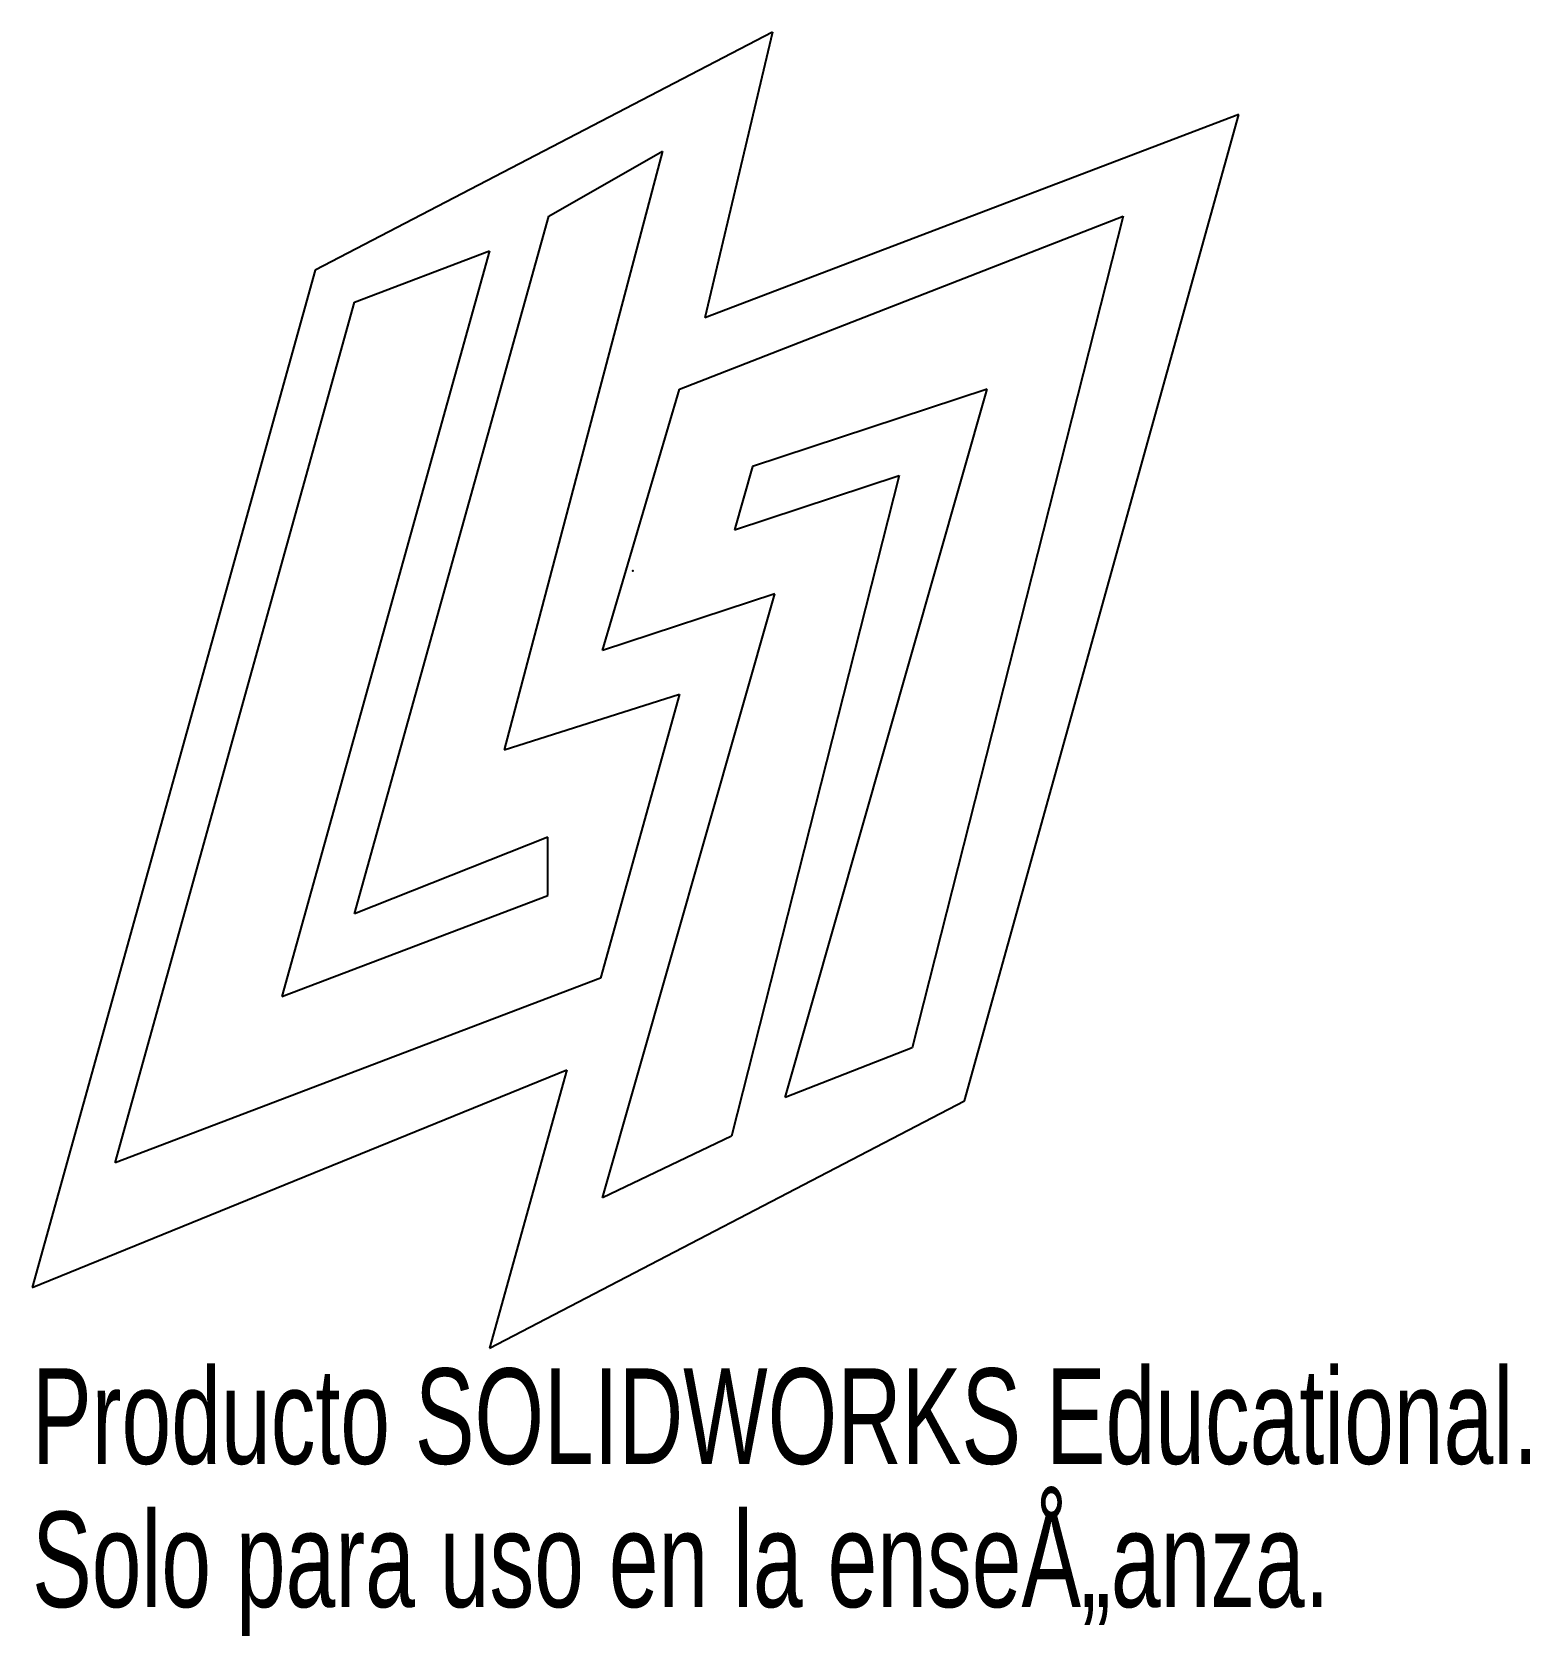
# Model space of a CAD drawing. Header units: millimetres. Extents: x -30.4 to 45.4, y -53.9 to 27.3.
import ezdxf

# ---------------------------------------------------------------- set-up
doc = ezdxf.new("R2010")
doc.units = ezdxf.units.MM
doc.header["$PDSIZE"] = -1
doc.styles.add('SLDTEXTSTYLE0', font='TXT', dxfattribs={"width": 0.7})

msp = doc.modelspace()

# ---------------------------------------------------------------- linework, layer by layer
at = {"color": 7, "linetype": 'Continuous'}
for p, q in [((7.074, 27.279), (-16.072, 15.221)), ((7.074, 27.279), (3.634, 12.813)), ((30.664, 23.099), (3.634, 12.813)), ((16.776, -26.831), (30.664, 23.099)), ((1.506, 21.25), (-6.51, -9.063)), ((-4.255, 17.956), (1.506, 21.25)), ((-14.076, -17.354), (-4.255, 17.956)), ((2.366, 9.197), (24.804, 17.956)), ((24.804, 17.956), (14.131, -24.146)), ((-7.252, 16.206), (-17.753, -21.548)), ((-14.076, 13.609), (-7.252, 16.206)), ((-16.072, 15.221), (-30.396, -36.279)), ((-26.196, -29.965), (-14.076, 13.609)), ((-1.54, -4.019), (2.366, 9.197)), ((17.924, 9.197), (6.055, 5.296)), ((7.702, -26.656), (17.924, 9.197)), ((6.055, 5.296), (5.141, 2.089)), ((13.473, 4.828), (4.996, -28.612)), ((5.141, 2.089), (13.473, 4.828)), ((-1.54, -31.732), (7.178, -1.154)), ((7.178, -1.154), (-1.54, -4.019)), ((-6.51, -9.063), (2.366, -6.242)), ((2.366, -6.242), (-1.633, -20.618)), ((-4.305, -13.473), (-14.076, -17.354)), ((-4.305, -16.431), (-4.305, -13.473)), ((-17.753, -21.548), (-4.305, -16.431)), ((-1.633, -20.618), (-26.196, -29.965)), ((14.131, -24.146), (7.702, -26.656)), ((-30.396, -36.279), (-3.332, -25.256)), ((-3.332, -25.256), (-7.252, -39.349)), ((-7.252, -39.349), (16.776, -26.831)), ((4.996, -28.612), (-1.54, -31.732))]:
    msp.add_line(p, q, dxfattribs=at)
msp.add_point((0, 0), dxfattribs=at)
msp.add_point((0, 0), dxfattribs=at)

# ---------------------------------------------------------------- texts
at = {"color": 7, "linetype": 'Continuous', "char_height": 4.83362, "attachment_point": 1, "style": 'SLDTEXTSTYLE0'}
for s, insert in [('Producto SOLIDWORKS Educational.', (-30.396, -40.368)), ('Solo para uso en la enseÅ„anza.', (-30.396, -47.619))]:
    msp.add_mtext(s, dxfattribs=dict(at, insert=insert))

doc.saveas('drawing.dxf')
